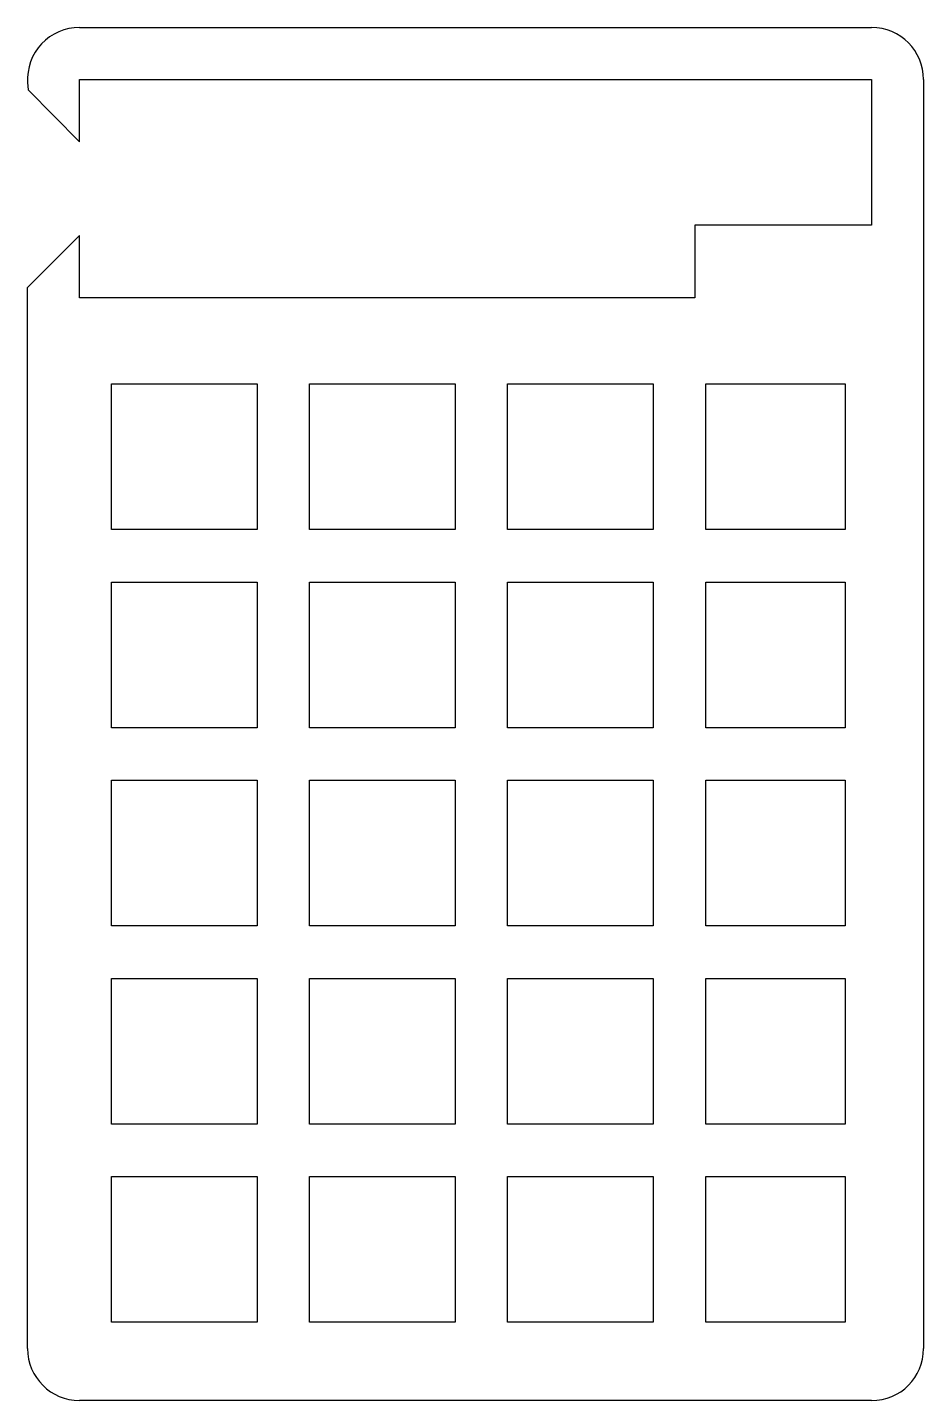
# Model space of a CAD drawing. Header units: millimetres. Extents: x 478 to 565, y 244 to 376.
import ezdxf

# ---------------------------------------------------------------- set-up
doc = ezdxf.new("R2010")
doc.units = ezdxf.units.MM

msp = doc.modelspace()

# ---------------------------------------------------------------- linework, layer by layer
at = {"color": 0}
for p, q in [((483.5, 376.02), (559.7, 376.02)), ((564.7, 371.02), (564.7, 249.02)), ((478.5, 249.02), (478.5, 351.02)), ((486.59, 341.75), (500.59, 341.75)), ((486.59, 327.75), (486.59, 341.75)), ((500.59, 341.75), (500.59, 327.75)), ((505.64, 341.75), (519.64, 341.75)), ((505.64, 327.75), (505.64, 341.75)), ((519.64, 341.75), (519.64, 327.75)), ((524.69, 341.75), (538.69, 341.75)), ((524.69, 327.75), (524.69, 341.75)), ((538.69, 341.75), (538.69, 327.75)), ((543.74, 341.75), (557.17, 341.75)), ((543.74, 327.75), (543.74, 341.75)), ((557.17, 341.75), (557.17, 327.75)), ((500.59, 327.75), (486.59, 327.75)), ((519.64, 327.75), (505.64, 327.75)), ((538.69, 327.75), (524.69, 327.75)), ((557.17, 327.75), (543.74, 327.75)), ((486.59, 322.7), (500.59, 322.7)), ((486.59, 308.7), (486.59, 322.7)), ((500.59, 322.7), (500.59, 308.7)), ((505.64, 322.7), (519.64, 322.7)), ((505.64, 308.7), (505.64, 322.7)), ((519.64, 322.7), (519.64, 308.7)), ((524.69, 322.7), (538.69, 322.7)), ((524.69, 308.7), (524.69, 322.7)), ((538.69, 322.7), (538.69, 308.7)), ((543.74, 322.7), (557.17, 322.7)), ((543.74, 308.7), (543.74, 322.7)), ((557.17, 322.7), (557.17, 308.7)), ((500.59, 308.7), (486.59, 308.7)), ((519.64, 308.7), (505.64, 308.7)), ((538.69, 308.7), (524.69, 308.7)), ((557.17, 308.7), (543.74, 308.7)), ((486.59, 303.65), (500.59, 303.65)), ((486.59, 289.65), (486.59, 303.65)), ((500.59, 303.65), (500.59, 289.65)), ((505.64, 303.65), (519.64, 303.65)), ((505.64, 289.65), (505.64, 303.65)), ((519.64, 303.65), (519.64, 289.65)), ((524.69, 303.65), (538.69, 303.65)), ((524.69, 289.65), (524.69, 303.65)), ((538.69, 303.65), (538.69, 289.65)), ((543.74, 303.65), (557.17, 303.65)), ((543.74, 289.65), (543.74, 303.65)), ((557.17, 303.65), (557.17, 289.65)), ((500.59, 289.65), (486.59, 289.65)), ((519.64, 289.65), (505.64, 289.65)), ((538.69, 289.65), (524.69, 289.65)), ((557.17, 289.65), (543.74, 289.65)), ((486.59, 284.6), (500.59, 284.6)), ((486.59, 270.6), (486.59, 284.6)), ((500.59, 284.6), (500.59, 270.6)), ((505.64, 284.6), (519.64, 284.6)), ((505.64, 270.6), (505.64, 284.6)), ((519.64, 284.6), (519.64, 270.6)), ((524.69, 284.6), (538.69, 284.6)), ((524.69, 270.6), (524.69, 284.6)), ((538.69, 284.6), (538.69, 270.6)), ((543.74, 284.6), (557.17, 284.6)), ((543.74, 270.6), (543.74, 284.6)), ((557.17, 284.6), (557.17, 270.6)), ((500.59, 270.6), (486.59, 270.6)), ((519.64, 270.6), (505.64, 270.6)), ((538.69, 270.6), (524.69, 270.6)), ((557.17, 270.6), (543.74, 270.6)), ((486.59, 265.55), (500.59, 265.55)), ((486.59, 251.55), (486.59, 265.55)), ((500.59, 265.55), (500.59, 251.55)), ((505.64, 265.55), (519.64, 265.55)), ((505.64, 251.55), (505.64, 265.55)), ((519.64, 265.55), (519.64, 251.55)), ((524.69, 265.55), (538.69, 265.55)), ((524.69, 251.55), (524.69, 265.55)), ((538.69, 265.55), (538.69, 251.55)), ((543.74, 265.55), (557.17, 265.55)), ((543.74, 251.55), (543.74, 265.55)), ((557.17, 265.55), (557.17, 251.55)), ((500.59, 251.55), (486.59, 251.55)), ((519.64, 251.55), (505.64, 251.55)), ((538.69, 251.55), (524.69, 251.55)), ((557.17, 251.55), (543.74, 251.55)), ((559.7, 244.02), (483.5, 244.02))]:
    msp.add_line(p, q, dxfattribs=at)
for p, q in [((483.5, 365.02), (483.5, 371.02)), ((483.5, 371.02), (559.7, 371.02)), ((559.7, 371.02), (559.7, 357.02)), ((478.51, 370.72), (478.55, 370.02)), ((478.55, 370.02), (483.5, 365.02)), ((559.7, 357.02), (542.7, 357.02)), ((542.7, 357.02), (542.7, 350.02)), ((483.5, 356.02), (478.5, 351.02)), ((483.5, 350.02), (483.5, 356.02)), ((542.7, 350.02), (483.5, 350.02))]:
    msp.add_line(p, q)
for centre, start, end in [((483.5, 371.02), 90, 183.4944), ((559.7, 371.02), 360, 450), ((483.5, 249.02), 180, 270), ((559.7, 249.02), 270, 360)]:
    msp.add_arc(centre, 5, start, end, dxfattribs=at)

doc.saveas('drawing.dxf')
